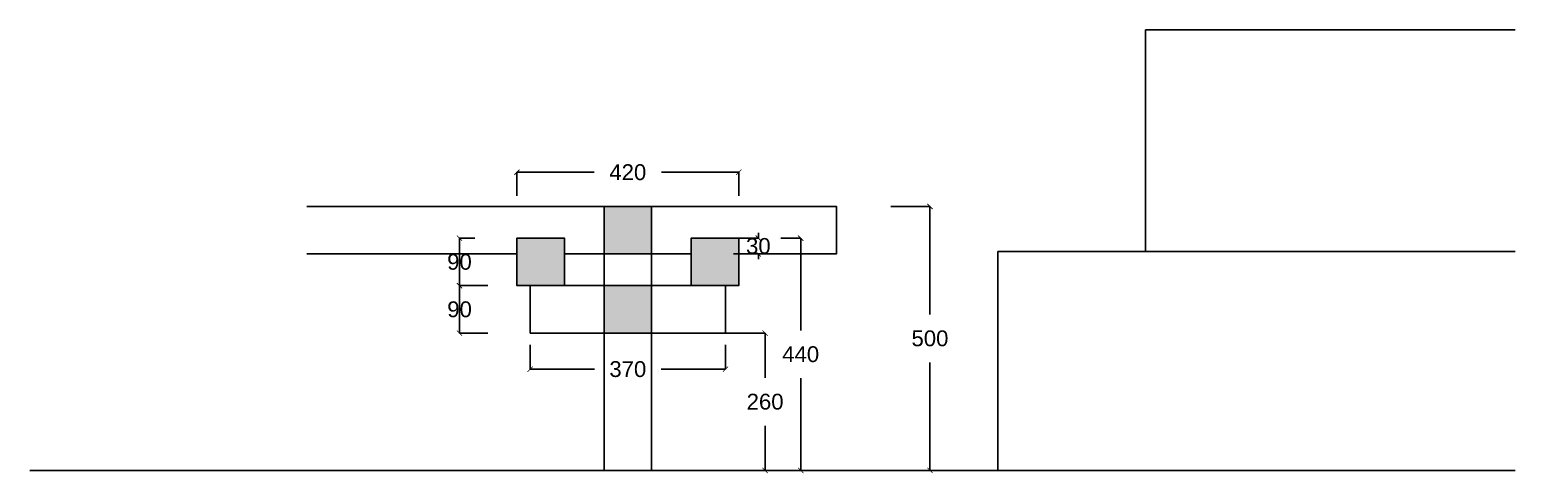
# Model space of a CAD drawing. Header units: millimetres. Extents: x 13722 to 114356, y -17117 to 61088.
# Drawn here: x 111543 to 114356, y -905 to -64 of the extents above; entities that cross this region are included whole.
import ezdxf

# ---------------------------------------------------------------- set-up
doc = ezdxf.new("R2010")
doc.units = ezdxf.units.MM
for name, color, linetype in [('00_dim', 6, 'Continuous'), ('01', 3, 'Continuous'), ('03', 8, 'Continuous'), ('0_CUT', 250, 'Continuous')]:
    doc.layers.add(name, color=color, linetype=linetype)
doc.styles.get("Standard").update_dxf_attribs({"font": 'Arial.ttf'})
doc.dimstyles.get("Standard").update_dxf_attribs({"dimtxt": 30, "dimasz": 10, "dimexe": 0.18, "dimexo": 80, "dimgap": 30, "dimtad": 0, "dimtih": 1, "dimtoh": 1, "dimdec": 0, "dimzin": 0, "dimdsep": 46, "dimtxsty": 'Standard', "dimblk": 'ARCHTICK', "dimcen": 0.09, "dimadec": 0, "dimazin": 0, "dimtfac": 1, "dimtdec": 0, "dimtofl": 0, "dimtmove": 0, "dimatfit": 3, "dimfxl": 1, "dimtolj": 1, "dimtzin": 0, "dimarcsym": 0})

# ---------------------------------------------------------------- blocks, each defined once
blk = doc.blocks.new('_ArchTick')
at = {"color": 0, "linetype": 'ByBlock', "const_width": 0.15}
blk.add_lwpolyline([(-0.5, -0.5), (0.5, 0.5)], dxfattribs=at)
blk = doc.blocks.new('*D137')
at = {"layer": '00_dim', "color": 0, "lineweight": -2, "transparency": 16777216}
for p, q in [((112490.3, -661.5), (112490.3, -707.8)), ((112860.3, -661.5), (112860.3, -707.8)), ((112490.3, -707.6), (112612.2, -707.6)), ((112860.3, -707.6), (112738.3, -707.6))]:
    blk.add_line(p, q, dxfattribs=at)
at = {"layer": 'Defpoints', "color": 0, "transparency": 16777216}
for p in [(112490.3, -581.5), (112860.3, -581.5), (112860.3, -707.6)]:
    blk.add_point(p, dxfattribs=at)
at = {"layer": '00_dim', "color": 0, "lineweight": -2, "transparency": 16777216, "xscale": 10, "yscale": 10, "zscale": 10, "rotation": 180}
blk.add_blockref('_ArchTick', (112490.3, -707.6), dxfattribs=at)
at = {"layer": '00_dim', "color": 0, "lineweight": -2, "transparency": 16777216, "xscale": 10, "yscale": 10, "zscale": 10}
blk.add_blockref('_ArchTick', (112860.3, -707.6), dxfattribs=at)
at = {"layer": '00_dim', "color": 0, "transparency": 16777216, "insert": (112675.3, -707.6), "char_height": 30, "attachment_point": 5}
blk.add_mtext('\\A1;370', dxfattribs=at)
blk = doc.blocks.new('*D139')
at = {"layer": '00_dim', "color": 0, "lineweight": -2, "transparency": 16777216}
for p, q in [((112465.3, -379.3), (112465.3, -334.3)), ((112465.3, -334.5), (112611.6, -334.5)), ((112885.3, -334.5), (112739, -334.5)), ((112885.3, -379.3), (112885.3, -334.3))]:
    blk.add_line(p, q, dxfattribs=at)
at = {"layer": 'Defpoints', "color": 0, "transparency": 16777216}
for p in [(112885.3, -334.5), (112465.3, -459.3), (112885.3, -459.3)]:
    blk.add_point(p, dxfattribs=at)
at = {"layer": '00_dim', "color": 0, "lineweight": -2, "transparency": 16777216, "xscale": 10, "yscale": 10, "zscale": 10, "rotation": 180}
blk.add_blockref('_ArchTick', (112465.3, -334.5), dxfattribs=at)
at = {"layer": '00_dim', "color": 0, "lineweight": -2, "transparency": 16777216, "xscale": 10, "yscale": 10, "zscale": 10}
blk.add_blockref('_ArchTick', (112885.3, -334.5), dxfattribs=at)
at = {"layer": '00_dim', "color": 0, "transparency": 16777216, "insert": (112675.3, -334.5), "char_height": 30, "attachment_point": 5}
blk.add_mtext('\\A1;420', dxfattribs=at)
blk = doc.blocks.new('*D140')
at = {"layer": '00_dim', "color": 0, "lineweight": -2, "transparency": 16777216}
for p, q in [((112800.3, -639.3), (112935.5, -639.3)), ((112935.3, -639.3), (112935.3, -724)), ((112935.3, -899.3), (112935.3, -814.6)), ((112800.3, -899.3), (112935.5, -899.3))]:
    blk.add_line(p, q, dxfattribs=at)
at = {"layer": 'Defpoints', "color": 0, "transparency": 16777216}
for p in [(112720.3, -639.3), (112720.3, -899.3), (112935.3, -899.3)]:
    blk.add_point(p, dxfattribs=at)
at = {"layer": '00_dim', "color": 0, "lineweight": -2, "transparency": 16777216, "xscale": 10, "yscale": 10, "zscale": 10}
for p, rotation in [((112935.3, -639.3), 90), ((112935.3, -899.3), 270)]:
    blk.add_blockref('_ArchTick', p, dxfattribs=dict(at, rotation=rotation))
at = {"layer": '00_dim', "color": 0, "transparency": 16777216, "insert": (112935.3, -769.3), "char_height": 30, "attachment_point": 5}
blk.add_mtext('\\A1;260', dxfattribs=at)
blk = doc.blocks.new('*D141')
at = {"layer": '00_dim', "color": 0, "lineweight": -2, "transparency": 16777216}
for p, q in [((112410.3, -549.3), (112356.5, -549.3)), ((112356.7, -549.3), (112356.7, -639.3)), ((112410.3, -639.3), (112356.5, -639.3))]:
    blk.add_line(p, q, dxfattribs=at)
at = {"layer": 'Defpoints', "color": 0, "transparency": 16777216}
for p in [(112490.3, -549.3), (112356.7, -639.3), (112490.3, -639.3)]:
    blk.add_point(p, dxfattribs=at)
at = {"layer": '00_dim', "color": 0, "lineweight": -2, "transparency": 16777216, "xscale": 10, "yscale": 10, "zscale": 10}
for p, rotation in [((112356.7, -549.3), 90), ((112356.7, -639.3), 270)]:
    blk.add_blockref('_ArchTick', p, dxfattribs=dict(at, rotation=rotation))
at = {"layer": '00_dim', "color": 0, "transparency": 16777216, "insert": (112356.7, -594.3), "char_height": 30, "attachment_point": 5}
blk.add_mtext('\\A1;90', dxfattribs=at)
blk = doc.blocks.new('*D142')
at = {"layer": '00_dim', "color": 0, "lineweight": -2, "transparency": 16777216}
for p, q in [((112385.3, -459.3), (112356.3, -459.3)), ((112356.5, -549.3), (112356.5, -459.3)), ((112385.3, -549.3), (112356.3, -549.3))]:
    blk.add_line(p, q, dxfattribs=at)
at = {"layer": 'Defpoints', "color": 0, "transparency": 16777216}
for p in [(112356.5, -459.3), (112465.3, -459.3), (112465.3, -549.3)]:
    blk.add_point(p, dxfattribs=at)
at = {"layer": '00_dim', "color": 0, "lineweight": -2, "transparency": 16777216, "xscale": 10, "yscale": 10, "zscale": 10}
for p, rotation in [((112356.5, -459.3), 90), ((112356.5, -549.3), 270)]:
    blk.add_blockref('_ArchTick', p, dxfattribs=dict(at, rotation=rotation))
at = {"layer": '00_dim', "color": 0, "transparency": 16777216, "insert": (112356.5, -504.3), "char_height": 30, "attachment_point": 5}
blk.add_mtext('\\A1;90', dxfattribs=at)
blk = doc.blocks.new('*D143')
at = {"layer": '00_dim', "color": 0, "lineweight": -2, "transparency": 16777216}
for p, q in [((112922.5, -459.3), (112922.5, -449.3)), ((112875.3, -459.3), (112922.7, -459.3)), ((112875.3, -489.3), (112922.7, -489.3)), ((112922.5, -489.3), (112922.5, -499.3))]:
    blk.add_line(p, q, dxfattribs=at)
at = {"layer": 'Defpoints', "color": 0, "transparency": 16777216}
for p in [(112795.3, -459.3), (112795.3, -489.3), (112922.5, -489.3)]:
    blk.add_point(p, dxfattribs=at)
at = {"layer": '00_dim', "color": 0, "lineweight": -2, "transparency": 16777216, "xscale": 10, "yscale": 10, "zscale": 10}
for p, rotation in [((112922.5, -459.3), 270), ((112922.5, -489.3), 90)]:
    blk.add_blockref('_ArchTick', p, dxfattribs=dict(at, rotation=rotation))
at = {"layer": '00_dim', "color": 0, "transparency": 16777216, "insert": (112922.5, -474.3), "char_height": 30, "attachment_point": 5}
blk.add_mtext('\\A1;30', dxfattribs=at)
blk = doc.blocks.new('*D144')
at = {"layer": '00_dim', "color": 0, "lineweight": -2, "transparency": 16777216}
for p, q in [((113173.2, -399.3), (113247.7, -399.3)), ((113247.5, -399.3), (113247.5, -604)), ((113247.5, -899.3), (113247.5, -694.6)), ((113173.2, -899.3), (113247.7, -899.3))]:
    blk.add_line(p, q, dxfattribs=at)
at = {"layer": 'Defpoints', "color": 0, "transparency": 16777216}
for p in [(113093.2, -399.3), (113093.2, -899.3), (113247.5, -899.3)]:
    blk.add_point(p, dxfattribs=at)
at = {"layer": '00_dim', "color": 0, "lineweight": -2, "transparency": 16777216, "xscale": 10, "yscale": 10, "zscale": 10}
for p, rotation in [((113247.5, -399.3), 90), ((113247.5, -899.3), 270)]:
    blk.add_blockref('_ArchTick', p, dxfattribs=dict(at, rotation=rotation))
at = {"layer": '00_dim', "color": 0, "transparency": 16777216, "insert": (113247.5, -649.3), "char_height": 30, "attachment_point": 5}
blk.add_mtext('\\A1;500', dxfattribs=at)
blk = doc.blocks.new('*D138')
at = {"layer": '00_dim', "color": 0, "lineweight": -2, "transparency": 16777216}
for p, q in [((112965.3, -459.3), (113002.9, -459.3)), ((113002.7, -459.3), (113002.7, -634)), ((113002.7, -899.3), (113002.7, -724.6)), ((112947.9, -899.3), (113002.9, -899.3))]:
    blk.add_line(p, q, dxfattribs=at)
at = {"layer": 'Defpoints', "color": 0, "transparency": 16777216}
for p in [(112885.3, -459.3), (112867.9, -899.3), (113002.7, -899.3)]:
    blk.add_point(p, dxfattribs=at)
at = {"layer": '00_dim', "color": 0, "lineweight": -2, "transparency": 16777216, "xscale": 10, "yscale": 10, "zscale": 10}
for p, rotation in [((113002.7, -459.3), 90), ((113002.7, -899.3), 270)]:
    blk.add_blockref('_ArchTick', p, dxfattribs=dict(at, rotation=rotation))
at = {"layer": '00_dim', "color": 0, "transparency": 16777216, "insert": (113002.7, -679.3), "char_height": 30, "attachment_point": 5}
blk.add_mtext('\\A1;440', dxfattribs=at)

msp = doc.modelspace()

# ---------------------------------------------------------------- hatches: boundary and pattern name
at = {"layer": '01'}
h = msp.add_hatch(color=256, dxfattribs=at)
h.dxf.hatch_style = 1
h.paths.add_polyline_path([(112720.3, -399.3), (112630.3, -399.3), (112630.3, -489.3), (112720.3, -489.3)])
h = msp.add_hatch(color=256, dxfattribs=at)
h.dxf.hatch_style = 1
h.paths.add_polyline_path([(112720.3, -639.3), (112720.3, -549.3), (112630.3, -549.3), (112630.3, -639.3)])
h.paths.add_polyline_path([(112555.3, -549.3), (112555.3, -459.3), (112465.3, -459.3), (112465.3, -549.3)])
h.paths.add_polyline_path([(112885.3, -459.3), (112795.3, -459.3), (112795.3, -549.3), (112885.3, -549.3)])

# ---------------------------------------------------------------- linework, layer by layer
at = {"layer": '03'}
for p, q in [((114356, -64.3), (113655.8, -64.3)), ((113655.8, -64.3), (113655.8, -484.3)), ((114356, -484.3), (113375.8, -484.3)), ((113375.8, -484.3), (113375.8, -899.3)), ((113375.8, -899.3), (111542.7, -899.3)), ((113375.8, -899.3), (114356, -899.3))]:
    msp.add_line(p, q, dxfattribs=at)
msp.add_lwpolyline([(112885.3, -489.3), (113070.3, -489.3), (113070.3, -399.3), (112720.3, -399.3)], dxfattribs=at)
at = {"layer": '0_CUT', "color": 7}
for p, q in [((112630.3, -399.3), (112067.6, -399.3)), ((112465.3, -489.3), (112067.6, -489.3)), ((112630.3, -489.3), (112555.3, -489.3)), ((112720.3, -489.3), (112795.3, -489.3))]:
    msp.add_line(p, q, dxfattribs=at)
at = {"layer": '0_CUT'}
for p, q in [((112630.3, -489.3), (112630.3, -549.3)), ((112630.3, -489.3), (112720.3, -489.3)), ((112720.3, -489.3), (112720.3, -549.3)), ((112490.3, -549.3), (112490.3, -639.3)), ((112490.3, -549.3), (112860.3, -549.3)), ((112630.3, -549.3), (112630.3, -639.3)), ((112720.3, -549.3), (112720.3, -639.3)), ((112860.3, -639.3), (112860.3, -549.3)), ((112860.3, -639.3), (112490.3, -639.3)), ((112630.3, -639.3), (112630.3, -899.3)), ((112720.3, -639.3), (112720.3, -899.3)), ((112630.3, -899.3), (112720.3, -899.3))]:
    msp.add_line(p, q, dxfattribs=at)
for points in [[(112630.3, -489.3), (112720.3, -489.3), (112720.3, -399.3), (112630.3, -399.3)], [(112555.3, -549.3), (112465.3, -549.3), (112465.3, -459.3), (112555.3, -459.3)], [(112795.3, -549.3), (112885.3, -549.3), (112885.3, -459.3), (112795.3, -459.3)]]:
    msp.add_lwpolyline(points, close=True, dxfattribs=at)

# ---------------------------------------------------------------- dimensions: what is measured, and where the dimension line sits
at = {"layer": '00_dim'}
for base, p1, p2, picture, middle in [((112885.3, -334.5), (112465.3, -459.3), (112885.3, -459.3), '*D139', (112675.3, -334.5)), ((112860.3, -707.6), (112490.3, -581.5), (112860.3, -581.5), '*D137', (112675.3, -707.6))]:
    dim = msp.add_linear_dim(base=base, p1=p1, p2=p2, dimstyle='Standard', dxfattribs=at)
    dim.commit()
    dim.dimension.update_dxf_attribs({"geometry": picture, "text_midpoint": middle})
for base, p1, p2, picture, middle in [((113247.5, -899.3), (113093.2, -399.3), (113093.2, -899.3), '*D144', (113247.5, -649.3)), ((113002.7, -899.3), (112885.3, -459.3), (112867.9, -899.3), '*D138', (113002.7, -679.3)), ((112935.3, -899.3), (112720.3, -639.3), (112720.3, -899.3), '*D140', (112935.3, -769.3))]:
    dim = msp.add_linear_dim(base=base, p1=p1, p2=p2, angle=90, dimstyle='Standard', dxfattribs=at)
    dim.commit()
    dim.dimension.update_dxf_attribs({"geometry": picture, "text_midpoint": middle})
for base, p1, p2, picture, middle in [((112922.5, -489.3), (112795.3, -459.3), (112795.3, -489.3), '*D143', (112922.5, -474.3)), ((112356.5, -459.3), (112465.3, -549.3), (112465.3, -459.3), '*D142', (112356.5, -504.3)), ((112356.7, -639.3), (112490.3, -549.3), (112490.3, -639.3), '*D141', (112356.7, -594.3))]:
    dim = msp.add_linear_dim(base=base, p1=p1, p2=p2, angle=90, dimstyle='Standard', dxfattribs=at)
    dim.commit()
    dim.dimension.update_dxf_attribs({"geometry": picture, "text_midpoint": middle, "dimtype": 160})

doc.saveas('drawing.dxf')
